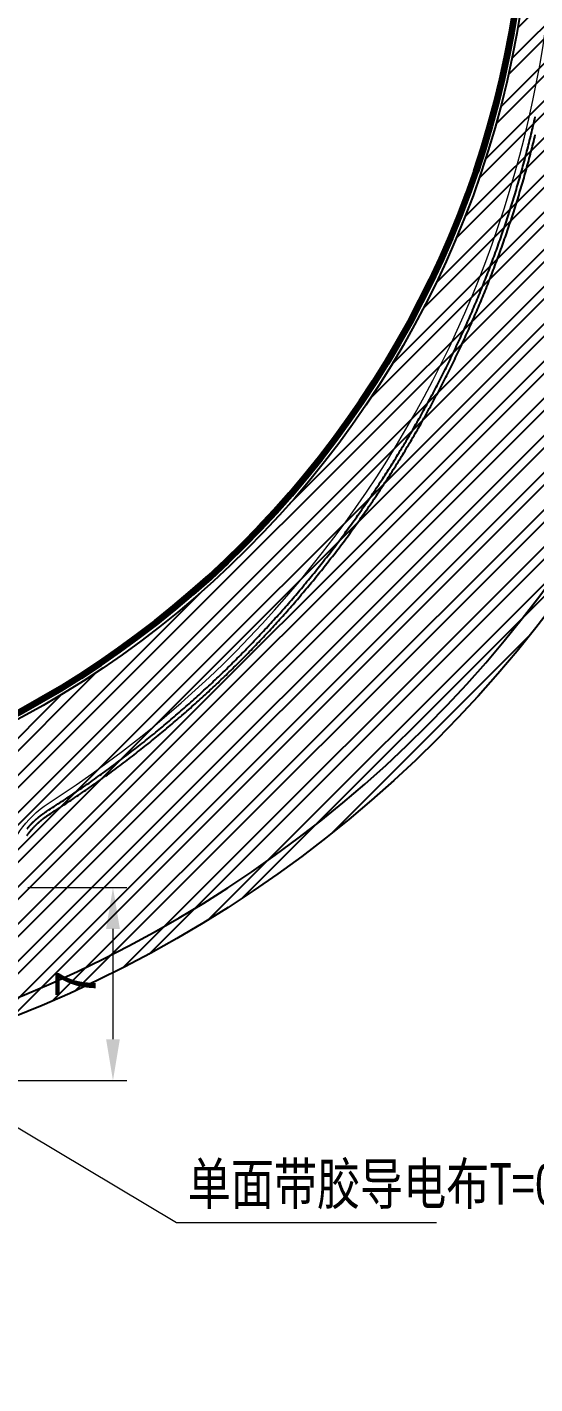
# Model space of a CAD drawing. Header units: millimetres. Extents: x 6107 to 6696, y -7540 to -7123.
# Drawn here: x 6254.93 to 6273.32, y -7377.37 to -7328.21 of the extents above; entities that cross this region are included whole.
import ezdxf

# ---------------------------------------------------------------- set-up
doc = ezdxf.new("R2010")
doc.units = ezdxf.units.MM
doc.header["$LTSCALE"] = 32.67
doc.header["$PDMODE"] = 3
doc.header["$PDSIZE"] = 0.3125
doc.layers.get('0').update_dxf_attribs({"linetype": 'CONTINUOUS'})
doc.layers.get('Defpoints').update_dxf_attribs({"linetype": 'CONTINUOUS'})
for name, color, linetype in [('BL', 11, 'CONTINUOUS'), ('DIM', 3, 'CONTINUOUS'), ('ITO', 3, 'CONTINUOUS')]:
    doc.layers.add(name, color=color, linetype=linetype)
doc.layers.add('LAYOUT.drawing', color=140, linetype='CONTINUOUS', lineweight=100)
doc.layers.add('OUTLINE.drawing', color=190, linetype='CONTINUOUS', lineweight=100)
doc.styles.add('NOTE', font='ROMANS.shx', dxfattribs={"width": 0.8, "bigfont": 'EXTFONT.shx'})
doc.styles.get("Standard").update_dxf_attribs({"font": 'txt', "width": 0.8})
doc.styles.add('TITLE', font='arial.ttf')
doc.styles.add('宋体', font='SimSun.ttf')
doc.dimstyles.new('ISO-25$0', dxfattribs={"dimtxt": 1.8, "dimasz": 1.2, "dimexe": 0.5, "dimexo": 0.625, "dimtad": 1, "dimdsep": 46, "dimtxsty": '宋体', "dimcen": 2.5, "dimclrd": 2, "dimclre": 2, "dimclrt": 2, "dimadec": 0, "dimazin": 0, "dimtp": 1.2, "dimtm": 1.2, "dimtfac": 1, "dimtmove": 0, "dimatfit": 3, "dimfxl": 1, "dimtolj": 1, "dimlwd": 5, "dimlwe": 5, "dimarcsym": 0})
doc.dimstyles.new('ISO-25$7', dxfattribs={"dimscale": 0.5, "dimtxt": 1.5, "dimasz": 2, "dimexe": 0.2, "dimexo": 0.2, "dimtad": 0, "dimzin": 1, "dimdsep": 46, "dimtxsty": 'TITLE', "dimcen": 2.5, "dimclrd": 7, "dimclre": 256, "dimclrt": 7, "dimadec": 0, "dimazin": 0, "dimtfac": 1, "dimtmove": 0, "dimatfit": 0, "dimfxl": 1, "dimlwd": 9, "dimlwe": 9, "dimarcsym": 0})
doc.dimstyles.new('STANDARD$7', dxfattribs={"dimtxt": 1.5, "dimasz": 1.25, "dimexe": 0.25, "dimexo": 0.25, "dimgap": 0.25, "dimtad": 0, "dimzin": 0, "dimdsep": 46, "dimtxsty": 'NOTE', "dimcen": 0.5, "dimclrd": 256, "dimclre": 5, "dimclrt": 256, "dimazin": 0, "dimtfac": 1, "dimtmove": 0, "dimatfit": 1, "dimfxl": 1, "dimtolj": 1, "dimtzin": 0, "dimarcsym": 0})

# ---------------------------------------------------------------- blocks, each defined once
blk = doc.blocks.new('lcd1')
at = {"layer": 'LAYOUT.drawing', "color": 4, "linetype": 'Continuous', "lineweight": -3}
blk.add_lwpolyline([(659.21, -86.31), (659.23, -86.29), (659.25, -86.27), (659.27, -86.25), (659.29, -86.22), (659.31, -86.2), (659.32, -86.18), (659.34, -86.16), (659.38, -86.11), (659.4, -86.09), (659.42, -86.07), (659.44, -86.04), (659.46, -86.02), (659.48, -86), (659.5, -85.98), (659.52, -85.95), (659.55, -85.91), (659.59, -85.87), (659.61, -85.84), (659.63, -85.82), (659.65, -85.8), (659.67, -85.78), (659.69, -85.76), (659.71, -85.73), (659.73, -85.71), (659.75, -85.69), (659.77, -85.67), (659.79, -85.65), (659.81, -85.63), (659.83, -85.6), (659.87, -85.56), (659.91, -85.52), (659.93, -85.5), (659.97, -85.45), (659.99, -85.43), (660.01, -85.41), (660.05, -85.37), (660.09, -85.33), (660.11, -85.31), (660.13, -85.28), (660.15, -85.26), (660.18, -85.24), (660.2, -85.22), (660.22, -85.2), (660.24, -85.18), (660.26, -85.16), (660.28, -85.14), (660.3, -85.12), (660.32, -85.1), (660.34, -85.08), (660.36, -85.06), (660.38, -85.04), (660.41, -85.02), (660.43, -84.99), (660.45, -84.97), (660.47, -84.95), (660.49, -84.93), (660.53, -84.89), (660.55, -84.87), (660.58, -84.85), (660.6, -84.83), (660.62, -84.81), (660.64, -84.79), (660.66, -84.77), (660.68, -84.75), (660.71, -84.73), (660.73, -84.71), (660.75, -84.69), (660.77, -84.67), (660.79, -84.65), (660.81, -84.63), (660.84, -84.61), (660.86, -84.59), (660.88, -84.58), (660.9, -84.56), (660.92, -84.54), (660.95, -84.52), (660.97, -84.5), (661.01, -84.46), (661.04, -84.44), (661.06, -84.42), (661.08, -84.4), (661.1, -84.38), (661.12, -84.36), (661.15, -84.34), (661.17, -84.33), (661.19, -84.31), (661.21, -84.29), (661.24, -84.27), (661.26, -84.25), (661.28, -84.23), (661.31, -84.21), (661.33, -84.19), (661.35, -84.18), (661.4, -84.14), (661.42, -84.12), (661.47, -84.08), (661.49, -84.06), (661.51, -84.05), (661.53, -84.03), (661.56, -84.01), (661.58, -83.99), (661.6, -83.97), (661.63, -83.96), (661.65, -83.94), (661.67, -83.92), (661.7, -83.9), (661.72, -83.88), (661.77, -83.85), (661.79, -83.83), (661.81, -83.81), (661.86, -83.78), (661.91, -83.74), (661.93, -83.72), (661.96, -83.71), (661.98, -83.69), (662, -83.67), (662.03, -83.65), (662.05, -83.64), (662.07, -83.62), (662.1, -83.6), (662.12, -83.59), (662.15, -83.57), (662.17, -83.55), (662.22, -83.52), (662.27, -83.48), (662.32, -83.45), (662.34, -83.43), (662.36, -83.42), (662.39, -83.4), (662.41, -83.38), (662.44, -83.37), (662.46, -83.35), (662.49, -83.34), (662.51, -83.32), (662.53, -83.3), (662.56, -83.29), (662.58, -83.27), (662.63, -83.24), (662.66, -83.22), (662.68, -83.21), (662.73, -83.17), (662.76, -83.16), (662.78, -83.14), (663.12, -82.93), (663.45, -82.71), (663.79, -82.5), (664.13, -82.28), (664.46, -82.06), (664.79, -81.84), (665.13, -81.63), (665.46, -81.41), (665.8, -81.19), (666.13, -80.97), (666.46, -80.74), (666.79, -80.52), (667.12, -80.3), (667.46, -80.08), (667.79, -79.85), (668.12, -79.63), (668.45, -79.4), (668.78, -79.18), (669.1, -78.95), (669.43, -78.72), (669.76, -78.49), (670.09, -78.27), (670.42, -78.04), (670.74, -77.81), (671.07, -77.58), (671.39, -77.35), (671.72, -77.11), (672.04, -76.88), (672.37, -76.65), (672.69, -76.41), (673.01, -76.18), (673.34, -75.95), (673.66, -75.71), (673.98, -75.47), (674.3, -75.24), (674.62, -75), (674.95, -74.76), (675.27, -74.52), (675.59, -74.28), (675.9, -74.04), (676.22, -73.8), (676.54, -73.56), (676.86, -73.32), (677.18, -73.08), (677.49, -72.83), (677.81, -72.59), (678.12, -72.34), (678.44, -72.1), (678.75, -71.85), (679.07, -71.61), (679.38, -71.36), (679.7, -71.11), (680.01, -70.86), (680.32, -70.62), (680.63, -70.37), (680.94, -70.12), (681.26, -69.87), (681.57, -69.61), (681.88, -69.36), (682.19, -69.11), (682.49, -68.86), (682.8, -68.6), (683.11, -68.35), (683.42, -68.09), (683.72, -67.84), (684.03, -67.58), (684.34, -67.33), (684.64, -67.07), (684.95, -66.81), (685.25, -66.55), (685.56, -66.29), (685.86, -66.03), (686.16, -65.77), (686.46, -65.51), (686.77, -65.25), (687.07, -64.99), (687.37, -64.72), (687.67, -64.46), (687.97, -64.2), (688.27, -63.93), (688.56, -63.67), (688.86, -63.4), (689.16, -63.14), (689.46, -62.87), (689.75, -62.6), (690.05, -62.33), (690.35, -62.06), (690.64, -61.79), (690.93, -61.52), (691.23, -61.25), (691.52, -60.98), (691.81, -60.71), (692.11, -60.44), (692.4, -60.17), (692.69, -59.89), (692.98, -59.62), (693.27, -59.35), (693.56, -59.07), (693.85, -58.79), (694.14, -58.52), (694.42, -58.24), (694.71, -57.96), (695, -57.69), (695.29, -57.41), (695.57, -57.13), (695.86, -56.85), (696.14, -56.57), (696.42, -56.29), (696.71, -56.01), (696.99, -55.73), (697.27, -55.44), (697.56, -55.16), (697.84, -54.88), (698.12, -54.59), (698.4, -54.31), (698.68, -54.02), (698.96, -53.74), (699.23, -53.45), (699.51, -53.16), (699.79, -52.88), (700.07, -52.59), (700.34, -52.3), (700.62, -52.01), (700.89, -51.72), (701.17, -51.43), (701.44, -51.14), (701.71, -50.85), (701.99, -50.56), (702.26, -50.26), (702.53, -49.97), (702.8, -49.68), (703.07, -49.38), (703.34, -49.09), (703.61, -48.8), (703.88, -48.5), (704.15, -48.2), (704.41, -47.91), (704.68, -47.61), (704.95, -47.31), (705.21, -47.01), (705.48, -46.72), (705.74, -46.42), (706.01, -46.12), (706.27, -45.82), (706.53, -45.52), (706.79, -45.21), (707.06, -44.91), (707.32, -44.61), (707.58, -44.31), (707.84, -44), (708.1, -43.7), (708.35, -43.4), (708.61, -43.09), (708.87, -42.79), (709.13, -42.48), (709.38, -42.17), (709.64, -41.87), (709.89, -41.56), (710.15, -41.25), (710.4, -40.94), (710.65, -40.63), (710.91, -40.32), (711.16, -40.01), (711.41, -39.7), (711.66, -39.39), (711.91, -39.08), (712.16, -38.77), (712.41, -38.46), (712.66, -38.14), (712.9, -37.83), (713.15, -37.52), (713.4, -37.2), (713.64, -36.89), (713.89, -36.57), (714.13, -36.26), (714.38, -35.94), (714.62, -35.62), (714.86, -35.31), (715.1, -34.99), (715.34, -34.67), (715.58, -34.35), (715.82, -34.03), (716.06, -33.71), (716.3, -33.39), (716.54, -33.07), (716.78, -32.75), (717.01, -32.43), (717.25, -32.11), (717.49, -31.78), (717.72, -31.46), (717.96, -31.14), (718.19, -30.81), (718.42, -30.49), (718.65, -30.16), (718.89, -29.84), (719.12, -29.51), (719.35, -29.19), (719.58, -28.86), (719.81, -28.53), (720.03, -28.21), (720.26, -27.88), (720.49, -27.55), (720.72, -27.22), (720.94, -26.89), (721.17, -26.56), (721.39, -26.23), (721.62, -25.9), (721.84, -25.57), (722.06, -25.24), (722.28, -24.91), (722.5, -24.57), (722.72, -24.24), (722.94, -23.91), (723.16, -23.57), (723.38, -23.24), (723.6, -22.9), (723.82, -22.57), (724.03, -22.23), (724.25, -21.9), (724.47, -21.56), (724.68, -21.22), (724.89, -20.89), (725.11, -20.55), (725.32, -20.21), (725.53, -19.87), (725.74, -19.53), (725.95, -19.2), (726.16, -18.86), (726.37, -18.52), (726.58, -18.17), (726.79, -17.83), (727, -17.49), (727.2, -17.15), (727.41, -16.81), (727.61, -16.47), (727.82, -16.12), (728.02, -15.78), (728.23, -15.44), (728.43, -15.09), (728.63, -14.75), (728.83, -14.4), (729.03, -14.06), (729.23, -13.71), (729.43, -13.36), (729.63, -13.02), (729.83, -12.67), (730.02, -12.32), (730.22, -11.98), (730.42, -11.63), (730.61, -11.28), (730.8, -10.93), (731, -10.58), (731.19, -10.23), (731.38, -9.88), (731.57, -9.53), (731.77, -9.18), (731.96, -8.83), (732.14, -8.48), (732.33, -8.13), (732.52, -7.77), (732.71, -7.42), (732.9, -7.07), (733.08, -6.71), (733.27, -6.36), (733.45, -6.01), (733.63, -5.65), (733.82, -5.3), (734, -4.94), (734.18, -4.59), (734.36, -4.23), (734.54, -3.87), (734.72, -3.52), (734.9, -3.16), (735.08, -2.8), (735.26, -2.44), (735.43, -2.09), (735.61, -1.73), (735.79, -1.37), (735.96, -1.01), (736.13, -0.65), (736.31, -0.29), (736.48, 0.07), (736.65, 0.43), (736.82, 0.79), (736.99, 1.15), (737.16, 1.51), (737.33, 1.88), (737.5, 2.24), (737.67, 2.6), (737.83, 2.96), (738, 3.33), (738.16, 3.69), (738.33, 4.05), (738.49, 4.42), (738.66, 4.78), (738.82, 5.15), (738.98, 5.51), (739.14, 5.88), (739.3, 6.24), (739.46, 6.61), (739.62, 6.98), (739.78, 7.34), (739.94, 7.71), (740.09, 8.08), (740.25, 8.45), (740.4, 8.81), (740.56, 9.18), (740.71, 9.55), (740.86, 9.92), (741.02, 10.29), (741.17, 10.66), (741.32, 11.03), (741.47, 11.4), (741.62, 11.77), (741.77, 12.14), (741.91, 12.51), (742.06, 12.88), (742.21, 13.25), (742.35, 13.62), (742.5, 14), (742.64, 14.37), (742.79, 14.74), (742.93, 15.11), (743.07, 15.49), (743.21, 15.86), (743.35, 16.24), (743.49, 16.61), (743.63, 16.98), (743.77, 17.36), (743.91, 17.73), (744.04, 18.11), (744.18, 18.48), (744.31, 18.86), (744.45, 19.24), (744.58, 19.61), (744.72, 19.99), (744.85, 20.37), (744.98, 20.74), (745.11, 21.12), (745.24, 21.5), (745.37, 21.88), (745.5, 22.25), (745.63, 22.63), (745.75, 23.01), (745.88, 23.39), (746, 23.77), (746.13, 24.15), (746.25, 24.53), (746.38, 24.91), (746.5, 25.29), (746.62, 25.67), (746.74, 26.05), (746.86, 26.43), (746.98, 26.81), (747.1, 27.19), (747.22, 27.57), (747.34, 27.95), (747.45, 28.34), (747.57, 28.72), (747.68, 29.1), (747.8, 29.48), (747.91, 29.87), (748.02, 30.25), (748.14, 30.63), (748.25, 31.02), (748.36, 31.4), (748.47, 31.78), (748.58, 32.17), (748.68, 32.55), (748.79, 32.94), (748.9, 33.32), (749, 33.71), (749.11, 34.09), (749.21, 34.48), (749.32, 34.86), (749.42, 35.25), (749.52, 35.64), (749.62, 36.02), (749.72, 36.41), (749.82, 36.79), (749.92, 37.18), (750.02, 37.57), (750.12, 37.96), (750.21, 38.34), (750.31, 38.73), (750.41, 39.12), (750.5, 39.51), (750.59, 39.9), (750.69, 40.28), (750.78, 40.67), (750.87, 41.06), (750.96, 41.45), (751.05, 41.84), (751.14, 42.23), (751.23, 42.62)], dxfattribs=at)
blk.add_lwpolyline([(659.21, -86.31), (659.23, -86.29), (659.25, -86.27), (659.27, -86.25), (659.29, -86.22), (659.31, -86.2), (659.32, -86.18), (659.34, -86.16), (659.38, -86.11), (659.4, -86.09), (659.42, -86.07), (659.44, -86.04), (659.46, -86.02), (659.48, -86), (659.5, -85.98), (659.52, -85.95), (659.55, -85.91), (659.59, -85.87), (659.61, -85.84), (659.63, -85.82), (659.65, -85.8), (659.67, -85.78), (659.69, -85.76), (659.71, -85.73), (659.73, -85.71), (659.75, -85.69), (659.77, -85.67), (659.79, -85.65), (659.81, -85.63), (659.83, -85.6), (659.87, -85.56), (659.91, -85.52), (659.93, -85.5), (659.97, -85.45), (659.99, -85.43), (660.01, -85.41), (660.05, -85.37), (660.09, -85.33), (660.11, -85.31), (660.13, -85.28), (660.15, -85.26), (660.18, -85.24), (660.2, -85.22), (660.22, -85.2), (660.24, -85.18), (660.26, -85.16), (660.28, -85.14), (660.3, -85.12), (660.32, -85.1), (660.34, -85.08), (660.36, -85.06), (660.38, -85.04), (660.41, -85.02), (660.43, -84.99), (660.45, -84.97), (660.47, -84.95), (660.49, -84.93), (660.53, -84.89), (660.55, -84.87), (660.58, -84.85), (660.6, -84.83), (660.62, -84.81), (660.64, -84.79), (660.66, -84.77), (660.68, -84.75), (660.71, -84.73), (660.73, -84.71), (660.75, -84.69), (660.77, -84.67), (660.79, -84.65), (660.81, -84.63), (660.84, -84.61), (660.86, -84.59), (660.88, -84.58), (660.9, -84.56), (660.92, -84.54), (660.95, -84.52), (660.97, -84.5), (661.01, -84.46), (661.04, -84.44), (661.06, -84.42), (661.08, -84.4), (661.1, -84.38), (661.12, -84.36), (661.15, -84.34), (661.17, -84.33), (661.19, -84.31), (661.21, -84.29), (661.24, -84.27), (661.26, -84.25), (661.28, -84.23), (661.31, -84.21), (661.33, -84.19), (661.35, -84.18), (661.4, -84.14), (661.42, -84.12), (661.47, -84.08), (661.49, -84.06), (661.51, -84.05), (661.53, -84.03), (661.56, -84.01), (661.58, -83.99), (661.6, -83.97), (661.63, -83.96), (661.65, -83.94), (661.67, -83.92), (661.7, -83.9), (661.72, -83.88), (661.77, -83.85), (661.79, -83.83), (661.81, -83.81), (661.86, -83.78), (661.91, -83.74), (661.93, -83.72), (661.96, -83.71), (661.98, -83.69), (662, -83.67), (662.03, -83.65), (662.05, -83.64), (662.07, -83.62), (662.1, -83.6), (662.12, -83.59), (662.15, -83.57), (662.17, -83.55), (662.22, -83.52), (662.27, -83.48), (662.32, -83.45), (662.34, -83.43), (662.36, -83.42), (662.39, -83.4), (662.41, -83.38), (662.44, -83.37), (662.46, -83.35), (662.49, -83.34), (662.51, -83.32), (662.53, -83.3), (662.56, -83.29), (662.58, -83.27), (662.63, -83.24), (662.66, -83.22), (662.68, -83.21), (662.73, -83.17), (662.76, -83.16), (662.78, -83.14), (663.12, -82.93), (663.45, -82.71), (663.79, -82.5), (664.13, -82.28), (664.46, -82.06), (664.79, -81.84), (665.13, -81.63), (665.46, -81.41), (665.8, -81.19), (666.13, -80.97), (666.46, -80.74), (666.79, -80.52), (667.12, -80.3), (667.46, -80.08), (667.79, -79.85), (668.12, -79.63), (668.45, -79.4), (668.78, -79.18), (669.1, -78.95), (669.43, -78.72), (669.76, -78.49), (670.09, -78.27), (670.42, -78.04), (670.74, -77.81), (671.07, -77.58), (671.39, -77.35), (671.72, -77.11), (672.04, -76.88), (672.37, -76.65), (672.69, -76.41), (673.01, -76.18), (673.34, -75.95), (673.66, -75.71), (673.98, -75.47), (674.3, -75.24), (674.62, -75), (674.95, -74.76), (675.27, -74.52), (675.59, -74.28), (675.9, -74.04), (676.22, -73.8), (676.54, -73.56), (676.86, -73.32), (677.18, -73.08), (677.49, -72.83), (677.81, -72.59), (678.12, -72.34), (678.44, -72.1), (678.75, -71.85), (679.07, -71.61), (679.38, -71.36), (679.7, -71.11), (680.01, -70.86), (680.32, -70.62), (680.63, -70.37), (680.94, -70.12), (681.26, -69.87), (681.57, -69.61), (681.88, -69.36), (682.19, -69.11), (682.49, -68.86), (682.8, -68.6), (683.11, -68.35), (683.42, -68.09), (683.72, -67.84), (684.03, -67.58), (684.34, -67.33), (684.64, -67.07), (684.95, -66.81), (685.25, -66.55), (685.56, -66.29), (685.86, -66.03), (686.16, -65.77), (686.46, -65.51), (686.77, -65.25), (687.07, -64.99), (687.37, -64.72), (687.67, -64.46), (687.97, -64.2), (688.27, -63.93), (688.56, -63.67), (688.86, -63.4), (689.16, -63.14), (689.46, -62.87), (689.75, -62.6), (690.05, -62.33), (690.35, -62.06), (690.64, -61.79), (690.93, -61.52), (691.23, -61.25), (691.52, -60.98), (691.81, -60.71), (692.11, -60.44), (692.4, -60.17), (692.69, -59.89), (692.98, -59.62), (693.27, -59.35), (693.56, -59.07), (693.85, -58.79), (694.14, -58.52), (694.42, -58.24), (694.71, -57.96), (695, -57.69), (695.29, -57.41), (695.57, -57.13), (695.86, -56.85), (696.14, -56.57), (696.42, -56.29), (696.71, -56.01), (696.99, -55.73), (697.27, -55.44), (697.56, -55.16), (697.84, -54.88), (698.12, -54.59), (698.4, -54.31), (698.68, -54.02), (698.96, -53.74), (699.23, -53.45), (699.51, -53.16), (699.79, -52.88), (700.07, -52.59), (700.34, -52.3), (700.62, -52.01), (700.89, -51.72), (701.17, -51.43), (701.44, -51.14), (701.71, -50.85), (701.99, -50.56), (702.26, -50.26), (702.53, -49.97), (702.8, -49.68), (703.07, -49.38), (703.34, -49.09), (703.61, -48.8), (703.88, -48.5), (704.15, -48.2), (704.41, -47.91), (704.68, -47.61), (704.95, -47.31), (705.21, -47.01), (705.48, -46.72), (705.74, -46.42), (706.01, -46.12), (706.27, -45.82), (706.53, -45.52), (706.79, -45.21), (707.06, -44.91), (707.32, -44.61), (707.58, -44.31), (707.84, -44), (708.1, -43.7), (708.35, -43.4), (708.61, -43.09), (708.87, -42.79), (709.13, -42.48), (709.38, -42.17), (709.64, -41.87), (709.89, -41.56), (710.15, -41.25), (710.4, -40.94), (710.65, -40.63), (710.91, -40.32), (711.16, -40.01), (711.41, -39.7), (711.66, -39.39), (711.91, -39.08), (712.16, -38.77), (712.41, -38.46), (712.66, -38.14), (712.9, -37.83), (713.15, -37.52), (713.4, -37.2), (713.64, -36.89), (713.89, -36.57), (714.13, -36.26), (714.38, -35.94), (714.62, -35.62), (714.86, -35.31), (715.1, -34.99), (715.34, -34.67), (715.58, -34.35), (715.82, -34.03), (716.06, -33.71), (716.3, -33.39), (716.54, -33.07), (716.78, -32.75), (717.01, -32.43), (717.25, -32.11), (717.49, -31.78), (717.72, -31.46), (717.96, -31.14), (718.19, -30.81), (718.42, -30.49), (718.65, -30.16), (718.89, -29.84), (719.12, -29.51), (719.35, -29.19), (719.58, -28.86), (719.81, -28.53), (720.03, -28.21), (720.26, -27.88), (720.49, -27.55), (720.72, -27.22), (720.94, -26.89), (721.17, -26.56), (721.39, -26.23), (721.62, -25.9), (721.84, -25.57), (722.06, -25.24), (722.28, -24.91), (722.5, -24.57), (722.72, -24.24), (722.94, -23.91), (723.16, -23.57), (723.38, -23.24), (723.6, -22.9), (723.82, -22.57), (724.03, -22.23), (724.25, -21.9), (724.47, -21.56), (724.68, -21.22), (724.89, -20.89), (725.11, -20.55), (725.32, -20.21), (725.53, -19.87), (725.74, -19.53), (725.95, -19.2), (726.16, -18.86), (726.37, -18.52), (726.58, -18.17), (726.79, -17.83), (727, -17.49), (727.2, -17.15), (727.41, -16.81), (727.61, -16.47), (727.82, -16.12), (728.02, -15.78), (728.23, -15.44), (728.43, -15.09), (728.63, -14.75), (728.83, -14.4), (729.03, -14.06), (729.23, -13.71), (729.43, -13.36), (729.63, -13.02), (729.83, -12.67), (730.02, -12.32), (730.22, -11.98), (730.42, -11.63), (730.61, -11.28), (730.8, -10.93), (731, -10.58), (731.19, -10.23), (731.38, -9.88), (731.57, -9.53), (731.77, -9.18), (731.96, -8.83), (732.14, -8.48), (732.33, -8.13), (732.52, -7.77), (732.71, -7.42), (732.9, -7.07), (733.08, -6.71), (733.27, -6.36), (733.45, -6.01), (733.63, -5.65), (733.82, -5.3), (734, -4.94), (734.18, -4.59), (734.36, -4.23), (734.54, -3.87), (734.72, -3.52), (734.9, -3.16), (735.08, -2.8), (735.26, -2.44), (735.43, -2.09), (735.61, -1.73), (735.79, -1.37), (735.96, -1.01), (736.13, -0.65), (736.31, -0.29), (736.48, 0.07), (736.65, 0.43), (736.82, 0.79), (736.99, 1.15), (737.16, 1.51), (737.33, 1.88), (737.5, 2.24), (737.67, 2.6), (737.83, 2.96), (738, 3.33), (738.16, 3.69), (738.33, 4.05), (738.49, 4.42), (738.66, 4.78), (738.82, 5.15), (738.98, 5.51), (739.14, 5.88), (739.3, 6.24), (739.46, 6.61), (739.62, 6.98), (739.78, 7.34), (739.94, 7.71), (740.09, 8.08), (740.25, 8.45), (740.4, 8.81), (740.56, 9.18), (740.71, 9.55), (740.86, 9.92), (741.02, 10.29), (741.17, 10.66), (741.32, 11.03), (741.47, 11.4), (741.62, 11.77), (741.77, 12.14), (741.91, 12.51), (742.06, 12.88), (742.21, 13.25), (742.35, 13.62), (742.5, 14), (742.64, 14.37), (742.79, 14.74), (742.93, 15.11), (743.07, 15.49), (743.21, 15.86), (743.35, 16.24), (743.49, 16.61), (743.63, 16.98), (743.77, 17.36), (743.91, 17.73), (744.04, 18.11), (744.18, 18.48), (744.31, 18.86), (744.45, 19.24), (744.58, 19.61), (744.72, 19.99), (744.85, 20.37), (744.98, 20.74), (745.11, 21.12), (745.24, 21.5), (745.37, 21.88), (745.5, 22.25), (745.63, 22.63), (745.75, 23.01), (745.88, 23.39), (746, 23.77), (746.13, 24.15), (746.25, 24.53), (746.38, 24.91), (746.5, 25.29), (746.62, 25.67), (746.74, 26.05), (746.86, 26.43), (746.98, 26.81), (747.1, 27.19), (747.22, 27.57), (747.34, 27.95), (747.45, 28.34), (747.57, 28.72), (747.68, 29.1), (747.8, 29.48), (747.91, 29.87), (748.02, 30.25), (748.14, 30.63), (748.25, 31.02), (748.36, 31.4), (748.47, 31.78), (748.58, 32.17), (748.68, 32.55), (748.79, 32.94), (748.9, 33.32), (749, 33.71), (749.11, 34.09), (749.21, 34.48), (749.32, 34.86), (749.42, 35.25), (749.52, 35.64), (749.62, 36.02), (749.72, 36.41), (749.82, 36.79), (749.92, 37.18), (750.02, 37.57), (750.12, 37.96), (750.21, 38.34), (750.31, 38.73), (750.41, 39.12), (750.5, 39.51), (750.59, 39.9), (750.69, 40.28), (750.78, 40.67), (750.87, 41.06), (750.96, 41.45), (751.05, 41.84), (751.14, 42.23), (751.23, 42.62)], dxfattribs=at)
at = {"layer": 'LAYOUT.drawing', "color": 4, "linetype": 'Continuous', "lineweight": 0}
blk.add_lwpolyline([(659.21, -86.31), (659.23, -86.29), (659.25, -86.27), (659.27, -86.25), (659.29, -86.22), (659.31, -86.2), (659.32, -86.18), (659.34, -86.16), (659.38, -86.11), (659.4, -86.09), (659.42, -86.07), (659.44, -86.04), (659.46, -86.02), (659.48, -86), (659.5, -85.98), (659.52, -85.95), (659.55, -85.91), (659.59, -85.87), (659.61, -85.84), (659.63, -85.82), (659.65, -85.8), (659.67, -85.78), (659.69, -85.76), (659.71, -85.73), (659.73, -85.71), (659.75, -85.69), (659.77, -85.67), (659.79, -85.65), (659.81, -85.63), (659.83, -85.6), (659.87, -85.56), (659.91, -85.52), (659.93, -85.5), (659.97, -85.45), (659.99, -85.43), (660.01, -85.41), (660.05, -85.37), (660.09, -85.33), (660.11, -85.31), (660.13, -85.28), (660.15, -85.26), (660.18, -85.24), (660.2, -85.22), (660.22, -85.2), (660.24, -85.18), (660.26, -85.16), (660.28, -85.14), (660.3, -85.12), (660.32, -85.1), (660.34, -85.08), (660.36, -85.06), (660.38, -85.04), (660.41, -85.02), (660.43, -84.99), (660.45, -84.97), (660.47, -84.95), (660.49, -84.93), (660.53, -84.89), (660.55, -84.87), (660.58, -84.85), (660.6, -84.83), (660.62, -84.81), (660.64, -84.79), (660.66, -84.77), (660.68, -84.75), (660.71, -84.73), (660.73, -84.71), (660.75, -84.69), (660.77, -84.67), (660.79, -84.65), (660.81, -84.63), (660.84, -84.61), (660.86, -84.59), (660.88, -84.58), (660.9, -84.56), (660.92, -84.54), (660.95, -84.52), (660.97, -84.5), (661.01, -84.46), (661.04, -84.44), (661.06, -84.42), (661.08, -84.4), (661.1, -84.38), (661.12, -84.36), (661.15, -84.34), (661.17, -84.33), (661.19, -84.31), (661.21, -84.29), (661.24, -84.27), (661.26, -84.25), (661.28, -84.23), (661.31, -84.21), (661.33, -84.19), (661.35, -84.18), (661.4, -84.14), (661.42, -84.12), (661.47, -84.08), (661.49, -84.06), (661.51, -84.05), (661.53, -84.03), (661.56, -84.01), (661.58, -83.99), (661.6, -83.97), (661.63, -83.96), (661.65, -83.94), (661.67, -83.92), (661.7, -83.9), (661.72, -83.88), (661.77, -83.85), (661.79, -83.83), (661.81, -83.81), (661.86, -83.78), (661.91, -83.74), (661.93, -83.72), (661.96, -83.71), (661.98, -83.69), (662, -83.67), (662.03, -83.65), (662.05, -83.64), (662.07, -83.62), (662.1, -83.6), (662.12, -83.59), (662.15, -83.57), (662.17, -83.55), (662.22, -83.52), (662.27, -83.48), (662.32, -83.45), (662.34, -83.43), (662.36, -83.42), (662.39, -83.4), (662.41, -83.38), (662.44, -83.37), (662.46, -83.35), (662.49, -83.34), (662.51, -83.32), (662.53, -83.3), (662.56, -83.29), (662.58, -83.27), (662.63, -83.24), (662.66, -83.22), (662.68, -83.21), (662.73, -83.17), (662.76, -83.16), (662.78, -83.14), (663.12, -82.93), (663.45, -82.71), (663.79, -82.5), (664.13, -82.28), (664.46, -82.06), (664.79, -81.84), (665.13, -81.63), (665.46, -81.41), (665.8, -81.19), (666.13, -80.97), (666.46, -80.74), (666.79, -80.52), (667.12, -80.3), (667.46, -80.08), (667.79, -79.85), (668.12, -79.63), (668.45, -79.4), (668.78, -79.18), (669.1, -78.95), (669.43, -78.72), (669.76, -78.49), (670.09, -78.27), (670.42, -78.04), (670.74, -77.81), (671.07, -77.58), (671.39, -77.35), (671.72, -77.11), (672.04, -76.88), (672.37, -76.65), (672.69, -76.41), (673.01, -76.18), (673.34, -75.95), (673.66, -75.71), (673.98, -75.47), (674.3, -75.24), (674.62, -75), (674.95, -74.76), (675.27, -74.52), (675.59, -74.28), (675.9, -74.04), (676.22, -73.8), (676.54, -73.56), (676.86, -73.32), (677.18, -73.08), (677.49, -72.83), (677.81, -72.59), (678.12, -72.34), (678.44, -72.1), (678.75, -71.85), (679.07, -71.61), (679.38, -71.36), (679.7, -71.11), (680.01, -70.86), (680.32, -70.62), (680.63, -70.37), (680.94, -70.12), (681.26, -69.87), (681.57, -69.61), (681.88, -69.36), (682.19, -69.11), (682.49, -68.86), (682.8, -68.6), (683.11, -68.35), (683.42, -68.09), (683.72, -67.84), (684.03, -67.58), (684.34, -67.33), (684.64, -67.07), (684.95, -66.81), (685.25, -66.55), (685.56, -66.29), (685.86, -66.03), (686.16, -65.77), (686.46, -65.51), (686.77, -65.25), (687.07, -64.99), (687.37, -64.72), (687.67, -64.46), (687.97, -64.2), (688.27, -63.93), (688.56, -63.67), (688.86, -63.4), (689.16, -63.14), (689.46, -62.87), (689.75, -62.6), (690.05, -62.33), (690.35, -62.06), (690.64, -61.79), (690.93, -61.52), (691.23, -61.25), (691.52, -60.98), (691.81, -60.71), (692.11, -60.44), (692.4, -60.17), (692.69, -59.89), (692.98, -59.62), (693.27, -59.35), (693.56, -59.07), (693.85, -58.79), (694.14, -58.52), (694.42, -58.24), (694.71, -57.96), (695, -57.69), (695.29, -57.41), (695.57, -57.13), (695.86, -56.85), (696.14, -56.57), (696.42, -56.29), (696.71, -56.01), (696.99, -55.73), (697.27, -55.44), (697.56, -55.16), (697.84, -54.88), (698.12, -54.59), (698.4, -54.31), (698.68, -54.02), (698.96, -53.74), (699.23, -53.45), (699.51, -53.16), (699.79, -52.88), (700.07, -52.59), (700.34, -52.3), (700.62, -52.01), (700.89, -51.72), (701.17, -51.43), (701.44, -51.14), (701.71, -50.85), (701.99, -50.56), (702.26, -50.26), (702.53, -49.97), (702.8, -49.68), (703.07, -49.38), (703.34, -49.09), (703.61, -48.8), (703.88, -48.5), (704.15, -48.2), (704.41, -47.91), (704.68, -47.61), (704.95, -47.31), (705.21, -47.01), (705.48, -46.72), (705.74, -46.42), (706.01, -46.12), (706.27, -45.82), (706.53, -45.52), (706.79, -45.21), (707.06, -44.91), (707.32, -44.61), (707.58, -44.31), (707.84, -44), (708.1, -43.7), (708.35, -43.4), (708.61, -43.09), (708.87, -42.79), (709.13, -42.48), (709.38, -42.17), (709.64, -41.87), (709.89, -41.56), (710.15, -41.25), (710.4, -40.94), (710.65, -40.63), (710.91, -40.32), (711.16, -40.01), (711.41, -39.7), (711.66, -39.39), (711.91, -39.08), (712.16, -38.77), (712.41, -38.46), (712.66, -38.14), (712.9, -37.83), (713.15, -37.52), (713.4, -37.2), (713.64, -36.89), (713.89, -36.57), (714.13, -36.26), (714.38, -35.94), (714.62, -35.62), (714.86, -35.31), (715.1, -34.99), (715.34, -34.67), (715.58, -34.35), (715.82, -34.03), (716.06, -33.71), (716.3, -33.39), (716.54, -33.07), (716.78, -32.75), (717.01, -32.43), (717.25, -32.11), (717.49, -31.78), (717.72, -31.46), (717.96, -31.14), (718.19, -30.81), (718.42, -30.49), (718.65, -30.16), (718.89, -29.84), (719.12, -29.51), (719.35, -29.19), (719.58, -28.86), (719.81, -28.53), (720.03, -28.21), (720.26, -27.88), (720.49, -27.55), (720.72, -27.22), (720.94, -26.89), (721.17, -26.56), (721.39, -26.23), (721.62, -25.9), (721.84, -25.57), (722.06, -25.24), (722.28, -24.91), (722.5, -24.57), (722.72, -24.24), (722.94, -23.91), (723.16, -23.57), (723.38, -23.24), (723.6, -22.9), (723.82, -22.57), (724.03, -22.23), (724.25, -21.9), (724.47, -21.56), (724.68, -21.22), (724.89, -20.89), (725.11, -20.55), (725.32, -20.21), (725.53, -19.87), (725.74, -19.53), (725.95, -19.2), (726.16, -18.86), (726.37, -18.52), (726.58, -18.17), (726.79, -17.83), (727, -17.49), (727.2, -17.15), (727.41, -16.81), (727.61, -16.47), (727.82, -16.12), (728.02, -15.78), (728.23, -15.44), (728.43, -15.09), (728.63, -14.75), (728.83, -14.4), (729.03, -14.06), (729.23, -13.71), (729.43, -13.36), (729.63, -13.02), (729.83, -12.67), (730.02, -12.32), (730.22, -11.98), (730.42, -11.63), (730.61, -11.28), (730.8, -10.93), (731, -10.58), (731.19, -10.23), (731.38, -9.88), (731.57, -9.53), (731.77, -9.18), (731.96, -8.83), (732.14, -8.48), (732.33, -8.13), (732.52, -7.77), (732.71, -7.42), (732.9, -7.07), (733.08, -6.71), (733.27, -6.36), (733.45, -6.01), (733.63, -5.65), (733.82, -5.3), (734, -4.94), (734.18, -4.59), (734.36, -4.23), (734.54, -3.87), (734.72, -3.52), (734.9, -3.16), (735.08, -2.8), (735.26, -2.44), (735.43, -2.09), (735.61, -1.73), (735.79, -1.37), (735.96, -1.01), (736.13, -0.65), (736.31, -0.29), (736.48, 0.07), (736.65, 0.43), (736.82, 0.79), (736.99, 1.15), (737.16, 1.51), (737.33, 1.88), (737.5, 2.24), (737.67, 2.6), (737.83, 2.96), (738, 3.33), (738.16, 3.69), (738.33, 4.05), (738.49, 4.42), (738.66, 4.78), (738.82, 5.15), (738.98, 5.51), (739.14, 5.88), (739.3, 6.24), (739.46, 6.61), (739.62, 6.98), (739.78, 7.34), (739.94, 7.71), (740.09, 8.08), (740.25, 8.45), (740.4, 8.81), (740.56, 9.18), (740.71, 9.55), (740.86, 9.92), (741.02, 10.29), (741.17, 10.66), (741.32, 11.03), (741.47, 11.4), (741.62, 11.77), (741.77, 12.14), (741.91, 12.51), (742.06, 12.88), (742.21, 13.25), (742.35, 13.62), (742.5, 14), (742.64, 14.37), (742.79, 14.74), (742.93, 15.11), (743.07, 15.49), (743.21, 15.86), (743.35, 16.24), (743.49, 16.61), (743.63, 16.98), (743.77, 17.36), (743.91, 17.73), (744.04, 18.11), (744.18, 18.48), (744.31, 18.86), (744.45, 19.24), (744.58, 19.61), (744.72, 19.99), (744.85, 20.37), (744.98, 20.74), (745.11, 21.12), (745.24, 21.5), (745.37, 21.88), (745.5, 22.25), (745.63, 22.63), (745.75, 23.01), (745.88, 23.39), (746, 23.77), (746.13, 24.15), (746.25, 24.53), (746.38, 24.91), (746.5, 25.29), (746.62, 25.67), (746.74, 26.05), (746.86, 26.43), (746.98, 26.81), (747.1, 27.19), (747.22, 27.57), (747.34, 27.95), (747.45, 28.34), (747.57, 28.72), (747.68, 29.1), (747.8, 29.48), (747.91, 29.87), (748.02, 30.25), (748.14, 30.63), (748.25, 31.02), (748.36, 31.4), (748.47, 31.78), (748.58, 32.17), (748.68, 32.55), (748.79, 32.94), (748.9, 33.32), (749, 33.71), (749.11, 34.09), (749.21, 34.48), (749.32, 34.86), (749.42, 35.25), (749.52, 35.64), (749.62, 36.02), (749.72, 36.41), (749.82, 36.79), (749.92, 37.18), (750.02, 37.57), (750.12, 37.96), (750.21, 38.34), (750.31, 38.73), (750.41, 39.12), (750.5, 39.51), (750.59, 39.9), (750.69, 40.28), (750.78, 40.67), (750.87, 41.06), (750.96, 41.45), (751.05, 41.84), (751.14, 42.23), (751.23, 42.62)], dxfattribs=at)
at = {"layer": 'OUTLINE.drawing', "color": 4, "linetype": 'Continuous', "lineweight": 100}
blk.add_ellipse((574.33, 88.98), major_axis=(0, 175.32), ratio=1, dxfattribs=at)
blk = doc.blocks.new('HSD')
at = {"layer": 'LAYOUT.drawing', "color": 0, "lineweight": -2, "elevation": 0}
blk.add_lwpolyline([(1403.672, 304.807), (1403.675, 304.812), (1403.679, 304.816), (1403.682, 304.821), (1403.685, 304.825), (1403.688, 304.83), (1403.692, 304.834), (1403.695, 304.839), (1403.698, 304.843), (1403.702, 304.848), (1403.705, 304.852), (1403.708, 304.857), (1403.711, 304.861), (1403.715, 304.866), (1403.722, 304.875), (1403.725, 304.879), (1403.728, 304.884), (1403.732, 304.888), (1403.735, 304.893), (1403.738, 304.897), (1403.742, 304.902), (1403.749, 304.91), (1403.756, 304.919), (1403.763, 304.928), (1403.766, 304.932), (1403.769, 304.937), (1403.773, 304.941), (1403.776, 304.945), (1403.78, 304.95), (1403.783, 304.954), (1403.787, 304.959), (1403.791, 304.963), (1403.794, 304.967), (1403.798, 304.971), (1403.801, 304.976), (1403.805, 304.98), (1403.808, 304.984), (1403.812, 304.989), (1403.815, 304.993), (1403.823, 305.002), (1403.826, 305.006), (1403.83, 305.01), (1403.834, 305.014), (1403.837, 305.019), (1403.841, 305.023), (1403.844, 305.027), (1403.848, 305.031), (1403.855, 305.04), (1403.863, 305.048), (1403.867, 305.052), (1403.87, 305.056), (1403.874, 305.061), (1403.878, 305.065), (1403.881, 305.069), (1403.885, 305.073), (1403.889, 305.077), (1403.893, 305.081), (1403.897, 305.085), (1403.9, 305.09), (1403.904, 305.094), (1403.908, 305.098), (1403.915, 305.106), (1403.923, 305.114), (1403.927, 305.118), (1403.935, 305.126), (1403.938, 305.13), (1403.942, 305.134), (1403.95, 305.142), (1403.958, 305.151), (1403.962, 305.154), (1403.966, 305.158), (1403.97, 305.162), (1403.974, 305.166), (1403.978, 305.17), (1403.981, 305.174), (1403.985, 305.178), (1403.989, 305.182), (1403.993, 305.186), (1403.997, 305.19), (1404.001, 305.194), (1404.005, 305.198), (1404.009, 305.202), (1404.013, 305.206), (1404.017, 305.21), (1404.021, 305.213), (1404.025, 305.217), (1404.029, 305.221), (1404.033, 305.225), (1404.042, 305.233), (1404.046, 305.237), (1404.05, 305.24), (1404.054, 305.244), (1404.058, 305.248), (1404.062, 305.252), (1404.066, 305.256), (1404.07, 305.259), (1404.074, 305.263), (1404.078, 305.267), (1404.083, 305.271), (1404.087, 305.274), (1404.091, 305.278), (1404.095, 305.282), (1404.099, 305.286), (1404.103, 305.289), (1404.107, 305.293), (1404.112, 305.297), (1404.116, 305.301), (1404.12, 305.304), (1404.124, 305.308), (1404.133, 305.315), (1404.137, 305.319), (1404.141, 305.323), (1404.145, 305.326), (1404.15, 305.33), (1404.154, 305.333), (1404.158, 305.337), (1404.163, 305.341), (1404.167, 305.344), (1404.171, 305.348), (1404.175, 305.351), (1404.18, 305.355), (1404.184, 305.359), (1404.188, 305.362), (1404.193, 305.366), (1404.197, 305.369), (1404.206, 305.376), (1404.21, 305.38), (1404.219, 305.387), (1404.223, 305.39), (1404.227, 305.394), (1404.232, 305.397), (1404.236, 305.401), (1404.241, 305.404), (1404.245, 305.408), (1404.249, 305.411), (1404.254, 305.414), (1404.258, 305.418), (1404.263, 305.421), (1404.267, 305.425), (1404.276, 305.431), (1404.28, 305.435), (1404.285, 305.438), (1404.294, 305.445), (1404.303, 305.452), (1404.307, 305.455), (1404.312, 305.458), (1404.316, 305.461), (1404.321, 305.465), (1404.325, 305.468), (1404.33, 305.471), (1404.334, 305.475), (1404.339, 305.478), (1404.344, 305.481), (1404.348, 305.484), (1404.353, 305.488), (1404.362, 305.494), (1404.371, 305.5), (1404.38, 305.507), (1404.385, 305.51), (1404.389, 305.513), (1404.394, 305.516), (1404.399, 305.519), (1404.403, 305.523), (1404.408, 305.526), (1404.412, 305.529), (1404.417, 305.532), (1404.422, 305.535), (1404.426, 305.538), (1404.431, 305.541), (1404.44, 305.547), (1404.445, 305.55), (1404.45, 305.553), (1404.459, 305.559), (1404.464, 305.562), (1404.469, 305.566, 0.0001), (1404.469, 305.566), (1404.536, 305.609), (1404.604, 305.652), (1404.671, 305.695), (1404.738, 305.739), (1404.806, 305.782), (1404.873, 305.826), (1404.94, 305.87), (1405.007, 305.914), (1405.074, 305.958), (1405.141, 306.002), (1405.207, 306.047), (1405.274, 306.091), (1405.341, 306.136), (1405.407, 306.181), (1405.473, 306.226), (1405.54, 306.271), (1405.606, 306.316), (1405.672, 306.362), (1405.738, 306.407), (1405.804, 306.453), (1405.87, 306.498), (1405.935, 306.544), (1406.001, 306.59), (1406.067, 306.636), (1406.132, 306.683), (1406.198, 306.729), (1406.263, 306.776), (1406.328, 306.822), (1406.393, 306.869), (1406.458, 306.916), (1406.523, 306.963), (1406.588, 307.01), (1406.653, 307.058), (1406.717, 307.105), (1406.782, 307.153), (1406.846, 307.2), (1406.911, 307.248), (1406.975, 307.296), (1407.039, 307.344), (1407.103, 307.392), (1407.167, 307.441), (1407.231, 307.489), (1407.295, 307.538), (1407.358, 307.586), (1407.422, 307.635), (1407.485, 307.684), (1407.549, 307.733), (1407.612, 307.782), (1407.675, 307.832), (1407.738, 307.881), (1407.801, 307.931), (1407.864, 307.98), (1407.927, 308.03), (1407.99, 308.08), (1408.052, 308.13), (1408.115, 308.18), (1408.177, 308.231), (1408.24, 308.281), (1408.302, 308.332), (1408.364, 308.382), (1408.426, 308.433), (1408.488, 308.484), (1408.55, 308.535), (1408.611, 308.586), (1408.673, 308.638), (1408.734, 308.689), (1408.796, 308.741), (1408.857, 308.792), (1408.918, 308.844), (1408.979, 308.896), (1409.04, 308.948), (1409.101, 309), (1409.162, 309.052), (1409.223, 309.105), (1409.283, 309.157), (1409.344, 309.21), (1409.404, 309.263), (1409.464, 309.316), (1409.525, 309.369), (1409.585, 309.422), (1409.645, 309.475), (1409.704, 309.528), (1409.764, 309.582), (1409.824, 309.635), (1409.883, 309.689), (1409.943, 309.743), (1410.002, 309.797), (1410.061, 309.851), (1410.12, 309.905), (1410.179, 309.959), (1410.238, 310.014), (1410.297, 310.068), (1410.356, 310.123), (1410.414, 310.178), (1410.473, 310.232), (1410.531, 310.287), (1410.589, 310.343), (1410.647, 310.398), (1410.705, 310.453), (1410.763, 310.509), (1410.821, 310.564), (1410.879, 310.62), (1410.936, 310.676), (1410.994, 310.731), (1411.051, 310.787), (1411.108, 310.844), (1411.165, 310.9), (1411.222, 310.956), (1411.279, 311.013), (1411.336, 311.069), (1411.393, 311.126), (1411.449, 311.183), (1411.506, 311.24), (1411.562, 311.297), (1411.618, 311.354), (1411.674, 311.411), (1411.73, 311.468), (1411.786, 311.526), (1411.842, 311.584), (1411.898, 311.641), (1411.953, 311.699), (1412.009, 311.757), (1412.064, 311.815), (1412.119, 311.873), (1412.174, 311.931), (1412.229, 311.99), (1412.284, 312.048), (1412.339, 312.107), (1412.393, 312.165), (1412.448, 312.224), (1412.502, 312.283), (1412.557, 312.342), (1412.611, 312.401), (1412.665, 312.46), (1412.719, 312.52), (1412.773, 312.579), (1412.826, 312.639), (1412.88, 312.698), (1412.933, 312.758), (1412.987, 312.818), (1413.04, 312.878), (1413.093, 312.938), (1413.146, 312.998), (1413.199, 313.058), (1413.251, 313.119), (1413.304, 313.179), (1413.357, 313.24), (1413.409, 313.301), (1413.461, 313.361), (1413.513, 313.422), (1413.565, 313.483), (1413.617, 313.544), (1413.669, 313.606), (1413.721, 313.667), (1413.772, 313.728), (1413.824, 313.79), (1413.875, 313.851), (1413.926, 313.913), (1413.977, 313.975), (1414.028, 314.037), (1414.079, 314.099), (1414.129, 314.161), (1414.18, 314.223), (1414.23, 314.286), (1414.281, 314.348), (1414.331, 314.41), (1414.381, 314.473), (1414.431, 314.536), (1414.481, 314.599), (1414.53, 314.662), (1414.58, 314.725), (1414.629, 314.788), (1414.679, 314.851), (1414.728, 314.914), (1414.777, 314.978), (1414.826, 315.041), (1414.875, 315.105), (1414.923, 315.168), (1414.972, 315.232), (1415.02, 315.296), (1415.069, 315.36), (1415.117, 315.424), (1415.165, 315.488), (1415.213, 315.553), (1415.26, 315.617), (1415.308, 315.681), (1415.356, 315.746), (1415.403, 315.811), (1415.45, 315.875), (1415.498, 315.94), (1415.545, 316.005), (1415.591, 316.07), (1415.638, 316.135), (1415.685, 316.2), (1415.731, 316.266), (1415.778, 316.331), (1415.824, 316.397), (1415.87, 316.462), (1415.916, 316.528), (1415.962, 316.594), (1416.008, 316.659), (1416.053, 316.725), (1416.099, 316.791), (1416.144, 316.858), (1416.189, 316.924), (1416.234, 316.99), (1416.279, 317.056), (1416.324, 317.123), (1416.369, 317.189), (1416.413, 317.256), (1416.458, 317.323), (1416.502, 317.39), (1416.546, 317.457), (1416.59, 317.524), (1416.634, 317.591), (1416.678, 317.658), (1416.721, 317.725), (1416.765, 317.792), (1416.808, 317.86), (1416.851, 317.927), (1416.895, 317.995), (1416.937, 318.063), (1416.98, 318.13), (1417.023, 318.198), (1417.066, 318.266), (1417.108, 318.334), (1417.15, 318.402), (1417.192, 318.471), (1417.234, 318.539), (1417.276, 318.607), (1417.318, 318.676), (1417.36, 318.744), (1417.401, 318.813), (1417.442, 318.882), (1417.484, 318.95), (1417.525, 319.019), (1417.566, 319.088), (1417.606, 319.157), (1417.647, 319.226), (1417.687, 319.295), (1417.728, 319.365), (1417.768, 319.434), (1417.808, 319.503), (1417.848, 319.573), (1417.888, 319.642), (1417.928, 319.712), (1417.967, 319.782), (1418.007, 319.852), (1418.046, 319.922), (1418.085, 319.992), (1418.124, 320.062), (1418.163, 320.132), (1418.202, 320.202), (1418.24, 320.272), (1418.279, 320.343), (1418.317, 320.413), (1418.355, 320.483), (1418.393, 320.554), (1418.431, 320.625), (1418.469, 320.695), (1418.506, 320.766), (1418.544, 320.837), (1418.581, 320.908), (1418.618, 320.979), (1418.655, 321.05), (1418.692, 321.121), (1418.729, 321.193), (1418.765, 321.264), (1418.802, 321.335), (1418.838, 321.407), (1418.874, 321.478), (1418.91, 321.55), (1418.946, 321.622), (1418.982, 321.693), (1419.018, 321.765), (1419.053, 321.837), (1419.089, 321.909), (1419.124, 321.981), (1419.159, 322.053), (1419.194, 322.125), (1419.228, 322.197), (1419.263, 322.27), (1419.298, 322.342), (1419.332, 322.415), (1419.366, 322.487), (1419.4, 322.56), (1419.434, 322.632), (1419.468, 322.705), (1419.501, 322.778), (1419.535, 322.851), (1419.568, 322.924), (1419.601, 322.997), (1419.634, 323.07), (1419.667, 323.143), (1419.7, 323.216), (1419.733, 323.289), (1419.765, 323.362), (1419.797, 323.436), (1419.83, 323.509), (1419.862, 323.583), (1419.894, 323.656), (1419.925, 323.73), (1419.957, 323.804), (1419.988, 323.877), (1420.02, 323.951), (1420.051, 324.025), (1420.082, 324.099), (1420.113, 324.173), (1420.143, 324.247), (1420.174, 324.321), (1420.204, 324.395), (1420.235, 324.469), (1420.265, 324.544), (1420.295, 324.618), (1420.324, 324.693), (1420.354, 324.767), (1420.384, 324.842), (1420.413, 324.916), (1420.442, 324.991), (1420.471, 325.065), (1420.5, 325.14), (1420.529, 325.215), (1420.558, 325.29), (1420.586, 325.365), (1420.615, 325.44), (1420.643, 325.515), (1420.671, 325.59), (1420.699, 325.665), (1420.726, 325.74), (1420.754, 325.816), (1420.781, 325.891), (1420.809, 325.966), (1420.836, 326.042), (1420.863, 326.117), (1420.89, 326.193), (1420.916, 326.268), (1420.943, 326.344), (1420.969, 326.42), (1420.996, 326.495), (1421.022, 326.571), (1421.048, 326.647), (1421.074, 326.723), (1421.099, 326.799), (1421.125, 326.875), (1421.15, 326.951), (1421.175, 327.027), (1421.2, 327.103), (1421.225, 327.179), (1421.25, 327.256), (1421.275, 327.332), (1421.299, 327.408), (1421.323, 327.485), (1421.347, 327.561), (1421.371, 327.638), (1421.395, 327.714), (1421.419, 327.791), (1421.442, 327.867), (1421.466, 327.944), (1421.489, 328.021), (1421.512, 328.098), (1421.535, 328.174), (1421.558, 328.251), (1421.581, 328.328), (1421.603, 328.405), (1421.625, 328.482), (1421.647, 328.559), (1421.67, 328.636), (1421.691, 328.713), (1421.713, 328.79), (1421.735, 328.868), (1421.756, 328.945), (1421.777, 329.022), (1421.798, 329.1), (1421.819, 329.177), (1421.84, 329.254), (1421.861, 329.332), (1421.881, 329.409), (1421.902, 329.487), (1421.922, 329.565), (1421.942, 329.642), (1421.962, 329.72), (1421.981, 329.797), (1422.001, 329.875), (1422.02, 329.953), (1422.04, 330.031), (1422.059, 330.109), (1422.078, 330.187)], format="xyb", dxfattribs=at)
blk = doc.blocks.new('JFD')
at = {"color": 0}
blk.add_blockref('HSD', (0, 0), dxfattribs=at)
blk = doc.blocks.new('*D26')
at = {"layer": 'Defpoints', "color": 0, "transparency": 16777216}
for p in [(1447.686, 340.827), (1444.926, 333.832), (1451.4, 333.832)]:
    blk.add_point(p, dxfattribs=at)
at = {"layer": 'DIM', "color": 3, "lineweight": 5, "transparency": 16777216}
for p, q in [((1448.311, 340.827), (1451.9, 340.827)), ((1451.4, 339.327), (1451.4, 335.332)), ((1445.551, 333.832), (1451.9, 333.832))]:
    blk.add_line(p, q, dxfattribs=at)
at = {"layer": 'DIM', "color": 3, "transparency": 16777216}
for points in [[(1451.15, 339.327), (1451.65, 339.327), (1451.4, 340.827)], [(1451.15, 335.332), (1451.65, 335.332), (1451.4, 333.832)]]:
    blk.add_solid(points, dxfattribs=at)
at = {"layer": 'DIM', "color": 3, "transparency": 16777216, "insert": (1450.025, 337.329), "char_height": 1.5, "attachment_point": 5, "rotation": 90, "style": '宋体'}
blk.add_mtext('\\A1;7', dxfattribs=at)
blk = doc.blocks.new('A$C5AF141BB')
at = {"layer": 'BL', "color": 9, "insert": (22.794, -12.112), "char_height": 1.5, "width": 27.10532, "attachment_point": 1}
blk.add_mtext('单面带胶导电布T=0.1mm', dxfattribs=at)
at = {"layer": 'DIM'}
dim = blk.add_linear_dim(base=(20.084, -9.122), p1=(16.37, -2.126), p2=(13.611, -9.122), angle=90, dimstyle='ISO-25$0', override={"dimtxt": 1.5, "dimasz": 1.5, "dimtxsty": '宋体', "dimcen": 2.5, "dimclrd": 3, "dimclre": 3, "dimclrt": 3}, dxfattribs=at)
dim.commit()
dim.dimension.update_dxf_attribs({"geometry": '*D26', "text_midpoint": (18.709, -5.624), "insert": (-1431.316, -342.953)})
at = {"layer": 'BL'}
blk.add_leader([(13.166, -8.753), (22.379, -14.26), (31.806, -14.26)], dimstyle='ISO-25$7', override={"dimgap": 0.625, "dimtad": 0, "dimfxl": 0.18, "dimarcsym": 1}, dxfattribs=at)

msp = doc.modelspace()

# ---------------------------------------------------------------- hatches: boundary and pattern name
at = {"layer": 'ITO', "true_color": 0x000000}
h = msp.add_hatch(dxfattribs=at)
h.set_pattern_fill('ANSI32', color=18, scale=0.1)
h.set_pattern_definition([(45, (1393.4258, 22.6993), (-0.67351921, 0.67351921), []), (45, (1393.8748, 22.6993), (-0.67351921, 0.67351921), [])])
h.paths.add_polyline_path([(6192.953, -7322.197, 1), (6282.953, -7322.197, 1)])
h.paths.add_polyline_path([(6273.217, -7322.197, -1), (6202.689, -7322.197, -1)], flags=16)

# ---------------------------------------------------------------- linework, layer by layer
at = {"color": 6, "lineweight": 0}
msp.add_lwpolyline([(6254.048, -7358.858), (6254.048, -7358.815, -0.189623), (6255.542, -7356.436, 0.277908), (6273.982, -7319.267, 0.463467), (6229.121, -7287.16, 0.320984), (6201.924, -7319.267, 0.277908), (6220.364, -7356.436, -0.189623), (6221.857, -7358.815), (6221.857, -7358.858)], format="xyb", close=True, dxfattribs=at)
at = {"layer": 'ITO', "color": 251, "true_color": 0x636466}
for radius in [45, 35.264]:
    msp.add_circle((6237.953, -7322.197), radius, dxfattribs=at)
at = {"layer": 'ITO', "color": 7, "true_color": 0xffffff}
msp.add_arc((6237.953, -7322.197), 44.4, 5.1688, 354.8312, dxfattribs=at)

# ---------------------------------------------------------------- block references
at = {"color": 0}
for name, p in [('JFD', (4851.254, -7662.308)), ('A$C5AF141BB', (6237.953, -7357.261))]:
    msp.add_blockref(name, p, dxfattribs=at)
at = {"color": 6, "lineweight": -3, "xscale": 0.1999999999998181, "yscale": 0.1999999999998181, "zscale": 0.1999999999998181}
msp.add_blockref('lcd1', (6123.086, -7339.992), dxfattribs=at)

# ---------------------------------------------------------------- leaders
at = {"color": 4}
msp.add_leader([(6239.154, -7371.003), (6260.638, -7387.356)], dimstyle='STANDARD$7', override={"dimtxt": 3.5, "dimasz": 2, "dimexe": 5.346, "dimexo": 1.85625, "dimgap": 0.09, "dimtih": 1, "dimtoh": 1, "dimdec": 4, "dimtxsty": 'Standard', "dimcen": 2.673, "dimclrd": 0, "dimclre": 0, "dimclrt": 0, "dimadec": 0, "dimtp": 0.0001, "dimtm": 0.0001, "dimtdec": 4, "dimtofl": 0, "dimatfit": 3}, dxfattribs=at)
msp.add_leader([(6239.154, -7371.003), (6260.638, -7387.356)], dimstyle='STANDARD$7', override={"dimtxt": 3.5, "dimasz": 2, "dimexe": 5.346, "dimexo": 1.85625, "dimgap": 0.09, "dimtih": 1, "dimtoh": 1, "dimdec": 4, "dimtxsty": 'Standard', "dimcen": 2.673, "dimclrd": 0, "dimclre": 0, "dimclrt": 0, "dimadec": 0, "dimtp": 0.0001, "dimtm": 0.0001, "dimtdec": 4, "dimtofl": 0, "dimatfit": 3}, dxfattribs=at)

doc.saveas('drawing.dxf')
